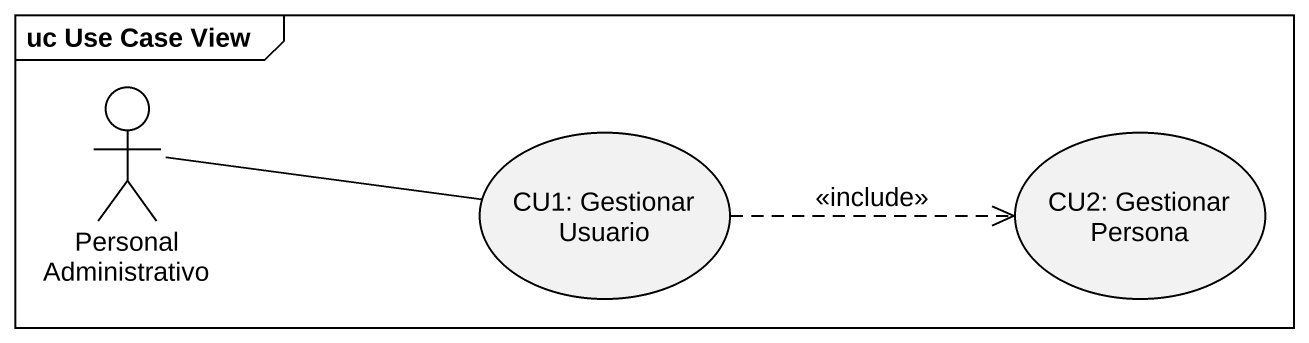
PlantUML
@startuml
mainframe uc Use Case View
actor "Personal Administrativo" as Personal_Administrativo
usecase "CU1: Gestionar Usuario" as CU1_Gestionar_Usuario
usecase "CU2: Gestionar Persona" as CU2_Gestionar_Persona
CU1_Gestionar_Usuario -left- Personal_Administrativo
CU1_Gestionar_Usuario .right.> CU2_Gestionar_Persona : <<include>>
@enduml
